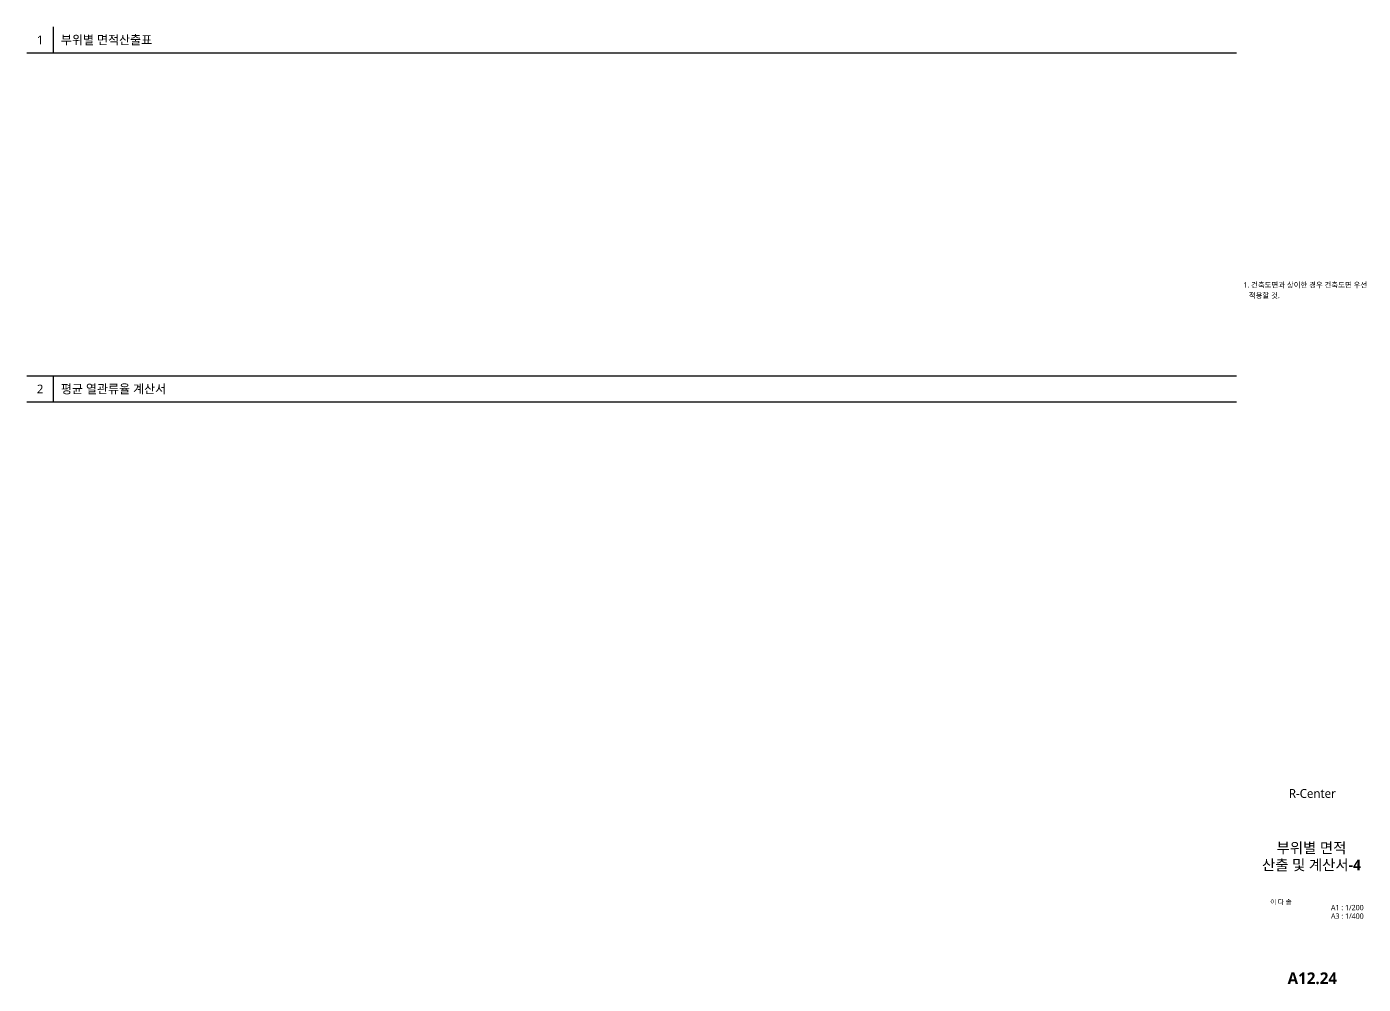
# Model space of a CAD drawing. Header units: millimetres. Extents: x 9300 to 665690, y 4200 to 114736.
# Drawn here: x 513711 to 665690, y 5915 to 114736 of the extents above; entities that cross this region are included whole.
import ezdxf
from ezdxf.enums import TextEntityAlignment as Align

# ---------------------------------------------------------------- set-up
doc = ezdxf.new("R2010")
doc.units = ezdxf.units.MM
doc.header["$LTSCALE"] = 200
for name, color, linetype in [('TEXT', 3, 'Continuous'), ('XR-SHEET$0$TITLE', 7, 'Continuous'), ('XR-SHEET$1$SHT', 5, 'Continuous'), ('XR-SHEET$1$TEXT', 3, 'Continuous')]:
    doc.layers.add(name, color=color, linetype=linetype)
doc.styles.add('XR-SHEET$0$굴림체(옥산)', font='GulimChe.ttf')
doc.styles.add('맑은고딕B', font='malgunbd.ttf')
doc.styles.add('스타일1', font='malgun.ttf')

# ---------------------------------------------------------------- blocks, each defined once
blk = doc.blocks.new('XR-SHEET$0$TITLE')
at = {"layer": 'XR-SHEET$0$TITLE', "true_color": 0x000000, "style": 'XR-SHEET$0$굴림체(옥산)'}
for tag, height, p in [('동명칭', 6, (776.77, -457.26)), ('SCALE-A1', 3, (797.5, -522)), ('SCALE-A3', 3, (797.5, -527)), ('DATA', 3, (797.5, -540))]:
    blk.add_attdef(tag, text='', height=height, dxfattribs=at).set_placement(p, align=Align.MIDDLE)
for tag, height, p in [('TITLE1', 6, (776.5, -479.4)), ('TITLE4', 6, (776.5, -484.39)), ('TITLE2', 6, (776.5, -489)), ('TITLE5', 6, (776.5, -493.99)), ('TITLE3', 6, (776.5, -498.7)), ('NAME-1', 3, (760.16, -517.5)), ('NAME-2', 3, (760.16, -526.5)), ('A0.00', 7, (776.5, -561))]:
    blk.add_attdef(tag, text='', height=height, dxfattribs=at).set_placement(p, align=Align.MIDDLE_CENTER)

msp = doc.modelspace()

# ---------------------------------------------------------------- linework, layer by layer
for p, q in [((516714.5, 114736.4), (516714.5, 111732.9)), ((651274.5, 111732.9), (513710.9, 111732.9)), ((513710.9, 75064.8), (651274.5, 75064.8)), ((516714.5, 75064.8), (516714.5, 72061.2)), ((651274.5, 72061.2), (513710.9, 72061.2))]:
    msp.add_line(p, q)

# ---------------------------------------------------------------- block references
at = {"layer": 'TEXT'}
ref = msp.add_blockref('XR-SHEET$0$TITLE', (504600, 0), dxfattribs=dict(at, xscale=200, yscale=200, zscale=200))
ref.add_attrib('TITLE2', '부위별 면적', dxfattribs={"layer": 'XR-SHEET$1$SHT', "color": 4, "true_color": 0x000004, "height": 1200, "style": '맑은고딕B'}).set_placement((659800.1, 21417.2), align=Align.MIDDLE_CENTER)
ref.add_attrib('TITLE3', '산출 및 계산서-4', dxfattribs={"layer": 'XR-SHEET$1$SHT', "color": 4, "true_color": 0x000004, "height": 1200, "style": '맑은고딕B'}).set_placement((659800.1, 19476.3, 2754.3), align=Align.MIDDLE_CENTER)
ref.add_attrib('NAME-1', '이 다 솔', dxfattribs={"layer": 'XR-SHEET$1$TEXT', "color": 3, "true_color": 0x000003, "height": 540, "style": '스타일1'}).set_placement((655100, 15266.5, 2754.3), align=Align.MIDDLE_LEFT)
ref.add_attrib('SCALE-A1', 'A1 : 1/200', dxfattribs={"layer": 'XR-SHEET$1$SHT', "color": 3, "true_color": 0x000003, "height": 600, "style": '스타일1'}).set_placement((663878.2, 14634.4), align=Align.MIDDLE_CENTER)
ref.add_attrib('SCALE-A3', 'A3 : 1/400', dxfattribs={"layer": 'XR-SHEET$1$SHT', "color": 3, "true_color": 0x000003, "height": 600, "style": '스타일1'}).set_placement((663878.2, 13661.5), align=Align.MIDDLE_CENTER)
ref.add_attrib('A0.00', 'A12.24', dxfattribs={"layer": 'XR-SHEET$1$SHT', "color": 4, "true_color": 0x000004, "height": 1321.72, "style": '맑은고딕B'}).set_placement((659900, 6600), align=Align.MIDDLE_CENTER)

# ---------------------------------------------------------------- texts
at = {"layer": 'TEXT', "color": 3, "style": '스타일1'}
for s, p in [('1', (514858.7, 113234.6)), ('부위별 면적산출표', (517597.2, 113234.6)), ('2', (514858.7, 73563)), ('평균 열관류율 계산서', (517597.2, 73563))]:
    msp.add_text(s, height=1000, dxfattribs=at).set_placement(p, align=Align.MIDDLE_LEFT)
at = {"layer": 'TEXT', "style": '스타일1'}
for s, p in [('1. 건축도면과 상이한 경우 건축도면 우선', (652056.9, 84911.1)), ('   적용할 것.', (652056.9, 83711.1))]:
    msp.add_text(s, height=600, dxfattribs=at).set_placement(p, align=Align.BOTTOM_LEFT)
msp.add_text('R-Center', height=1000, dxfattribs=at).set_placement((659900, 27600), align=Align.MIDDLE_CENTER)

doc.saveas('drawing.dxf')
